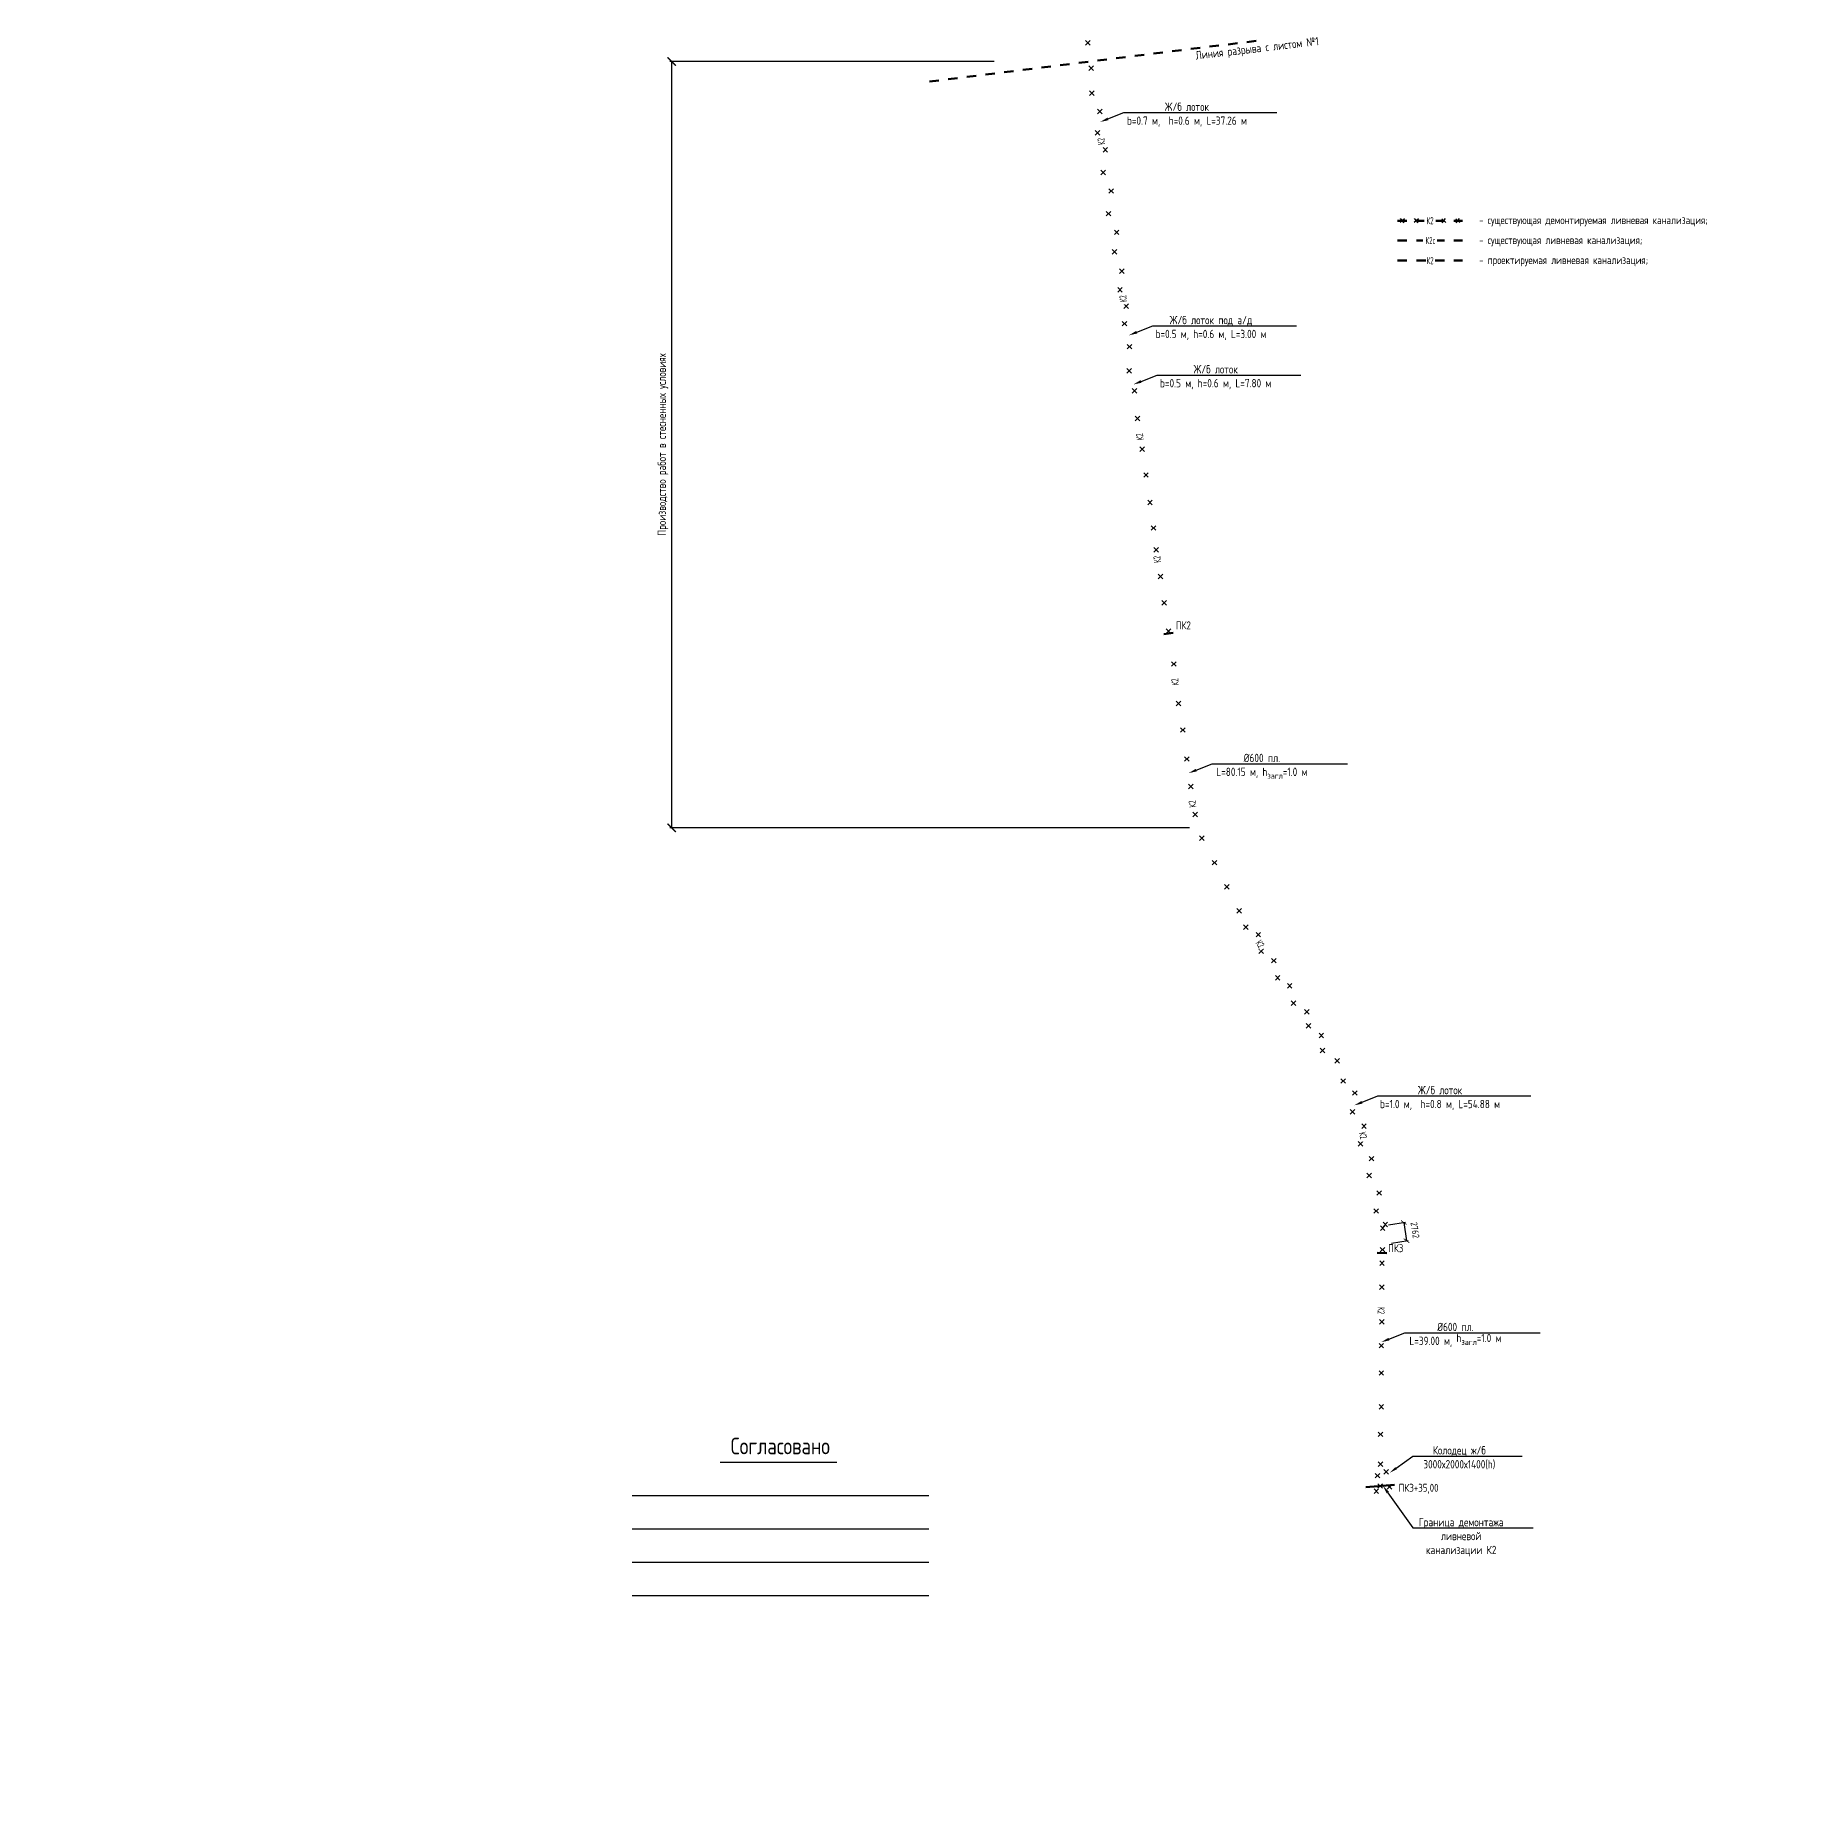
# Model space of a CAD drawing. Header units: millimetres. Extents: x 0 to 26031657, y 0 to 33466209.
# Drawn here: x 25480715 to 25743263, y 32883045 to 33149135 of the extents above; entities that cross this region are included whole.
import ezdxf
from ezdxf import colors
from ezdxf.entities.mleader import LeaderData, LeaderLine
from ezdxf.math import Vec2, Vec3

# ---------------------------------------------------------------- set-up
doc = ezdxf.new("R2010")
doc.units = ezdxf.units.MM
doc.set_wipeout_variables(frame=1)
doc.linetypes.add('Штриховая', pattern=[2822.222233, 1411.111116, -1411.111116])
for name, color, linetype, lineweight in [('Text blocks_Ном._пера__28', 7, 'Continuous', 13), ('В1', 140, 'Continuous', 40), ('ВК_Текст', 7, 'Continuous', 25), ('Пикеты', 1, 'Continuous', 60), ('Труба К2', 7, 'Continuous', 60)]:
    doc.layers.add(name, color=color, linetype=linetype, lineweight=lineweight)
doc.layers.add('Выноски', color=7, linetype='Continuous')
doc.styles.add('GOST 2.304', font='GOST_type.ttf')
doc.styles.add('GOST_100', font='cs_gost2304.shx', dxfattribs={"width": 0.7, "height": 300})
doc.styles.get("Standard").update_dxf_attribs({"font": 'arial.ttf'})
doc.dimstyles.new('STANDARD$0', dxfattribs={"dimscale": 100, "dimtxt": 2.5, "dimasz": 1, "dimexe": 0.5, "dimexo": 2, "dimgap": 1, "dimtad": 1, "dimdec": 0, "dimzin": 0, "dimdsep": 46, "dimtxsty": 'Standard', "dimblk1": 'OBLIQUE', "dimblk2": 'OBLIQUE', "dimsah": 1, "dimcen": 2, "dimadec": 0, "dimazin": 0, "dimtfac": 1, "dimtdec": 4, "dimtofl": 0, "dimtmove": 2, "dimatfit": 3, "dimldrblk": 'OBLIQUE', "dimfxl": 1, "dimtolj": 1, "dimtzin": 0, "dimarcsym": 0})

# ---------------------------------------------------------------- blocks, each defined once
blk = doc.blocks.new('cross')
for p, q in [((-343, 343), (343, -343)), ((-343, -343), (343, 343))]:
    blk.add_line(p, q)
blk = doc.blocks.new('*U4')
at = {"color": 255}
blk.add_wipeout([(-200, 125), (200, 125), (200, -125), (-200, -125)], dxfattribs=at)
at = {"layer": 'ВК_Текст', "insert": (0, 0), "char_height": 250, "attachment_point": 5, "style": 'GOST_100'}
blk.add_mtext('К2', dxfattribs=at)
blk = doc.blocks.new('_ArchTick')
at = {"color": 0, "linetype": 'ByBlock', "const_width": 0.15}
blk.add_lwpolyline([(-0.5, -0.5), (0.5, 0.5)], dxfattribs=at)
blk = doc.blocks.new('*D8')
at = {"color": 0, "lineweight": -2, "transparency": 16777216}
for p, q in [((25683725, 32970748), (25686240, 32971127)), ((25685993, 32971090), (25686405, 32968359)), ((25684137, 32968017), (25686652, 32968396))]:
    blk.add_line(p, q, dxfattribs=at)
at = {"color": 0, "lineweight": -2, "transparency": 16777216, "xscale": 750.0000000000001, "yscale": 750.0000000000001, "zscale": 750.0000000000001}
for p, rotation in [((25685993, 32971090), 98.57885961178786), ((25686405, 32968359), 278.5788596117878)]:
    blk.add_blockref('_ArchTick', p, dxfattribs=dict(at, rotation=rotation))
at = {"color": 0, "transparency": 16777216, "insert": (25687683, 32969948), "char_height": 1000, "attachment_point": 5, "rotation": 278.57886, "style": 'GOST 2.304'}
blk.add_mtext('\\A1;2762', dxfattribs=at)
blk = doc.blocks.new('_Oblique')
at = {"color": 0, "linetype": 'ByBlock', "lineweight": -2}
blk.add_line((-0.5, -0.5), (0.5, 0.5), dxfattribs=at)
blk = doc.blocks.new('*D10')
at = {"color": 0, "lineweight": -2, "transparency": 16777216}
for p, q in [((25624562, 33145240), (25575900, 33145240)), ((25576150, 33145240), (25576150, 33030303)), ((25653865, 33030303), (25575900, 33030303))]:
    blk.add_line(p, q, dxfattribs=at)
at = {"color": 0, "lineweight": -2, "transparency": 16777216, "xscale": 1250, "yscale": 1250, "zscale": 1250}
for p, rotation in [((25576150, 33145240), 90), ((25576150, 33030303), 270)]:
    blk.add_blockref('_ArchTick', p, dxfattribs=dict(at, rotation=rotation))
at = {"color": 0, "transparency": 16777216, "insert": (25574846, 33087772), "char_height": 1250, "attachment_point": 5, "rotation": 90, "style": 'GOST 2.304'}
blk.add_mtext('\\A1;Производство работ в стесненных условиях', dxfattribs=at)
blk = doc.blocks.new('hdsgth')
at = {"color": 255}
blk.add_wipeout([(-1038, 533), (1038, 533), (1038, -533), (-1038, -533)], dxfattribs=at)
at = {"layer": 'ВК_Текст', "insert": (51, 25), "char_height": 1066.7, "attachment_point": 5, "rotation": 359.99126, "style": 'GOST_100'}
blk.add_mtext('К2c', dxfattribs=at)

msp = doc.modelspace()

# ---------------------------------------------------------------- linework, layer by layer
at = {"color": 1, "linetype": 'Штриховая', "lineweight": 50}
msp.add_line((25663867.141, 33148330.184), (25614733.066, 33142205.155), dxfattribs=at)
for p, q in [((25686076.951, 33121621.82, 72631.988), (25685461.58, 33121087.801, -72639.161)), ((25686036.275, 33121047.125, 72631.988), (25685502.256, 33121662.495, -72639.161)), ((25693799.41, 33121621.82, 72631.988), (25694414.78, 33121087.801, -72639.161)), ((25693840.085, 33121047.125, 72631.988), (25694374.104, 33121662.495, -72639.161))]:
    msp.add_line(p, q)
at = {"layer": 'Пикеты'}
for p, q in [((25649975.759, 33059328.551), (25651414.425, 33059522.195)), ((25681985.317, 32966526.817), (25683436.914, 32966515.783)), ((25680278.583, 32931393.741), (25684618.98, 32931749.084))]:
    msp.add_line(p, q, dxfattribs=at)
at = {"layer": 'Труба К2', "linetype": 'Штриховая'}
for p, q in [((25685057.423, 33121354.845), (25694818.938, 33121354.845)), ((25685057.423, 33118359.963), (25694818.938, 33118359.963))]:
    msp.add_line(p, q, dxfattribs=at)

# ---------------------------------------------------------------- block references
for p in [(25638587.879, 33148043.259), (25639075.471, 33144244.111), (25639192.346, 33140473.308), (25640379.178, 33137714.985), (25640025.938, 33134546.299), (25641214.666, 33131977.635), (25640893.383, 33128574.143), (25642082.111, 33125812.83), (25641699.642, 33122402.965), (25642922.602, 33119604.768), (25642600.75, 33116677.916), (25643681.095, 33113801.244), (25643419.027, 33110980.422), (25644328.551, 33108535.603), (25644106.212, 33105909.543), (25644844.348, 33102452.503), (25644792.374, 33098817.469), (25645581.157, 33095849.386), (25646059.726, 33091685.676), (25646734.743, 33087081.696), (25647325.903, 33083210.704), (25647919.528, 33079091.042), (25648451.891, 33075263.617), (25648849.941, 33071996.58), (25649494.174, 33067991.538), (25650050.686, 33064032.76), (25650682.334, 33059800.54), (25651483.778, 33054864.93), (25652207.925, 33048935.155), (25652831.878, 33044959.061), (25653444.495, 33040608.492), (25654037.286, 33036494.31), (25654695.963, 33032281.381), (25655707.464, 33028756.192), (25657587.889, 33025063.589), (25659442.535, 33021426.099), (25661293.125, 33017826.247), (25662284.496, 33015382.305), (25664168.143, 33014259.415), (25664583.214, 33011795.596), (25666510.115, 33010366.812), (25667069.545, 33007778.425), (25668872.142, 33006577.421), (25669452.119, 33003972.595), (25671439.714, 33002674.287), (25671686.542, 33000597.002), (25673627.925, 32999151.021), (25673810.118, 32996888.114), (25675983.28, 32995353.488), (25676884.01, 32992318.045), (25678656.809, 32990520.267), (25678298.905, 32987693.862), (25680028.147, 32985556.123), (25679505.716, 32982903.778), (25681156.599, 32980669.114), (25680801.349, 32978142.075), (25682313.862, 32975520.155), (25681853.337, 32972821.426), (25682822.076, 32970228.401), (25683223.728, 32970784.289), (25682801.075, 32967016.647), (25682722.147, 32964979.356), (25682701.107, 32961383.593), (25682691.971, 32956206.099), (25682628.738, 32952625.266), (25682628.207, 32948515.98), (25682619.602, 32943439.552), (25682484.417, 32939319.855), (25682508.868, 32934835.941), (25683339.314, 32933690.443), (25682067.147, 32933118.304), (25682448.782, 32931571.412), (25683848.173, 32931423.086), (25681876.31, 32930787.384)]:
    msp.add_blockref('cross', p)
at = {"layer": 'ВК_Текст', "xscale": 4.266666666666672, "yscale": 4.266666666666672, "zscale": 4.266666666666672}
msp.add_blockref('*U4', (25689938.099, 33115365.082), dxfattribs=at)
at = {"layer": 'ВК_Текст', "xscale": 4.266666666666671, "yscale": 4.266666666666671, "zscale": 4.266666666666671, "rotation": 97.2722889234666}
msp.add_blockref('*U4', (25651681.467, 33052183.709), dxfattribs=at)

# ---------------------------------------------------------------- texts
at = {"insert": (25654686.058, 33146756.844), "char_height": 1250, "attachment_point": 1, "rotation": 6.70114011, "style": 'GOST 2.304'}
msp.add_mtext_dynamic_manual_height_columns('Линия разрыва с листом №1', width=25694.82588, gutter_width=12.5, heights=[0], dxfattribs=at)
at = {"layer": 'Text blocks_Ном._пера__28', "style": 'GOST 2.304'}
for s, p in [('- существующая демонтируемая ливневая канализация;', (25697309.86, 33120837.301)), ('- существующая ливневая канализация;', (25697309.86, 33117842.419)), ('- проектируемая ливневая канализация;', (25697309.86, 33114847.537))]:
    msp.add_text(s, height=1200, dxfattribs=at).set_placement(p)
at = {"layer": 'Пикеты', "style": 'GOST 2.304'}
for s, p in [('ПК2', (25651800.235, 33060059.038)), ('ПК3', (25683647.182, 32966637.542)), ('ПК3+35,00', (25685228.273, 32930698.436))]:
    msp.add_text(s, height=1200, dxfattribs=at).set_placement(p)

# ---------------------------------------------------------------- dimensions: what is measured, and where the dimension line sits
dim = msp.add_aligned_dim(p1=(25682736.616, 32970598.972), p2=(25683148.635, 32967867.807), distance=3292.945, dimstyle='STANDARD$0', override={"dimscale": 500, "dimtxt": 2, "dimasz": 1.5, "dimtxsty": 'GOST 2.304', "dimblk1": 'ArchTick', "dimblk2": 'ArchTick'})
dim.commit()
dim.dimension.update_dxf_attribs({"geometry": '*D8', "text_midpoint": (25687682.651, 32969948.463)})

# ---------------------------------------------------------------- leaders
at = {"layer": 'Выноски', "color": 0, "lineweight": -2}
ml = msp.add_multileader_mtext('Standard', dxfattribs=at)
ml.set_content('{\\C0;Колодец ж/б\\P3000х2000х1400(h)}', color=5, style='GOST 2.304')
ml.set_leader_properties(lineweight=-3)
ml.build(insert=Vec2(0, 0))
ml.multileader.update_dxf_attribs({"text_left_attachment_type": 6, "text_right_attachment_type": 6, "dogleg_length": 1, "arrow_head_size": 1250, "scale": 500})
ctx = ml.context
ctx.base_point, ctx.scale, ctx.char_height, ctx.arrow_head_size, ctx.landing_gap_size, ctx.plane_origin = Vec3(25687438.988, 32936039.463), 500, 1250, 1250, 900, Vec3(25682410.199, 32928169.997)
ctx.left_attachment, ctx.right_attachment, ctx.text_align_type = 6, 6, 1
notes = []
notes.append((ctx, [(0, (1, 1, 0), (25687339.14, 32936039.463), (1, 0), 99.848, [(1, [(25683829.407, 32933516.058)], 0, [])])]))
ctx.mtext.insert, ctx.mtext.alignment, ctx.mtext.flow_direction = Vec3(25694324.513, 32937539.463), 2, 5
ml = msp.add_multileader_mtext('Standard', dxfattribs=at)
ml.set_content('{\\C0;Граница демонтажа\\Pливневой\\Pканализации К2}', color=5, style='GOST 2.304')
ml.set_leader_properties(lineweight=-3)
ml.build(insert=Vec2(0, 0))
ml.multileader.update_dxf_attribs({"text_left_attachment_type": 6, "text_right_attachment_type": 6, "dogleg_length": 1, "arrow_head_size": 1250, "scale": 500})
ctx = ml.context
ctx.base_point, ctx.scale, ctx.char_height, ctx.arrow_head_size, ctx.landing_gap_size, ctx.plane_origin = Vec3(25687456.748, 32925271.693, -193576), 500, 1250, 1250, 900, Vec3(25695145.062, 32924565.336, -193576)
ctx.left_attachment, ctx.right_attachment, ctx.text_align_type = 6, 6, 1
notes.append((ctx, [(0, (1, 1, 0), (25687356.9, 32925271.693, -193576), (1, 0), 99.848, [(1, [(25682870.904, 32931585.328, -193576)], 0, [])])]))
ctx.mtext.insert, ctx.mtext.alignment, ctx.mtext.flow_direction = Vec3(25694599.153, 32926771.693, -193576), 2, 5
for ctx, leaders in notes:
    for number, flags, end, landing, length, lines in leaders:
        leader = LeaderData()
        leader.index, (leader.has_last_leader_line, leader.has_dogleg_vector, leader.attachment_direction) = number, flags
        leader.last_leader_point, leader.dogleg_vector, leader.dogleg_length = Vec3(end), Vec3(landing), length
        for number, points, colour, breaks in lines:
            line = LeaderLine()
            line.index, line.vertices, line.color, line.breaks = number, Vec3.list(points), colors.encode_raw_color(colour), breaks
            leader.lines.append(line)
        ctx.leaders.append(leader)

# ---------------------------------------------------------------- next in the draw order: linework, layer by layer
at = {"layer": 'Труба К2', "linetype": 'Штриховая'}
msp.add_line((25685057.423, 33115365.082), (25694818.938, 33115365.082), dxfattribs=at)

# ---------------------------------------------------------------- next in the draw order: block references
msp.add_blockref('hdsgth', (25689938.18, 33118360.122))
at = {"layer": 'ВК_Текст'}
for p, xscale, yscale, zscale, rotation in [((25640598.336, 33133254.267), 4.266666666666672, 4.266666666666672, 4.266666666666672, 97.12920724593644), ((25643888.797, 33109656.898), 4.266666666666672, 4.266666666666672, 4.266666666666672, 98.00192400974863), ((25646393.555, 33088943.333), 4.266666666666673, 4.266666666666673, 4.266666666666673, 97.33044849013005), ((25648990.947, 33070561.277), 4.266666666666671, 4.266666666666671, 4.266666666666671, 96.83472394722435), ((25654282.749, 33033878.269), 4.266666666666672, 4.266666666666672, 4.266666666666672, 98.71925770153071), ((25664434.383, 33012868.104), 4.266666666666672, 4.266666666666672, 4.266666666666672, 305.7229738227686), ((25679879.2, 32984147.186), 4.266666666666672, 4.266666666666672, 4.266666666666672, 286.6226223718689), ((25682597.568, 32957882.3), 4.266666666666672, 4.266666666666672, 4.266666666666672, 268.4084857159073)]:
    msp.add_blockref('*U4', p, dxfattribs=dict(at, xscale=xscale, yscale=yscale, zscale=zscale, rotation=rotation))
at = {"layer": 'ВК_Текст', "xscale": 4.266666666666672, "yscale": 4.266666666666672, "zscale": 4.266666666666672}
msp.add_blockref('*U4', (25689938.18, 33121354.845), dxfattribs=at)

# ---------------------------------------------------------------- next in the draw order: linework, layer by layer
for p, q in [((25688186.074, 33121621.82, 72643.822), (25687570.704, 33121087.801, -72627.327)), ((25688145.399, 33121047.125, 72643.822), (25687611.379, 33121662.495, -72627.327)), ((25691690.286, 33121621.82, 72643.822), (25692305.656, 33121087.801, -72627.327)), ((25691730.962, 33121047.125, 72643.822), (25692264.981, 33121662.495, -72627.327))]:
    msp.add_line(p, q)

# ---------------------------------------------------------------- next in the draw order: dimensions: what is measured, and where the dimension line sits
dim = msp.add_linear_dim(base=(25576149.658, 33030303.209), p1=(25625562.015, 33145239.937), p2=(25654865.083, 33030303.209), angle=90, text='Производство работ в стесненных условиях', dimstyle='STANDARD$0', override={"dimscale": 500, "dimasz": 2.5, "dimtxsty": 'GOST 2.304', "dimblk1": 'ArchTick', "dimblk2": 'ArchTick'})
dim.commit()
dim.dimension.update_dxf_attribs({"geometry": '*D10', "text_midpoint": (25574845.512, 33087771.573)})

# ---------------------------------------------------------------- next in the draw order: leaders
at = {"layer": 'Выноски', "color": 0, "lineweight": -2}
ml = msp.add_multileader_mtext('Standard', dxfattribs=at)
ml.set_content('{\\C0;Ж/б лоток \\Pb=0.7 м,  h=0.6 м, L=37.26 м}', color=5, style='GOST 2.304')
ml.set_leader_properties(lineweight=-3)
ml.build(insert=Vec2(0, 0))
ml.multileader.update_dxf_attribs({"text_left_attachment_type": 6, "text_right_attachment_type": 6, "dogleg_length": 1, "arrow_head_size": 1250, "scale": 500})
ctx = ml.context
ctx.base_point, ctx.scale, ctx.char_height, ctx.arrow_head_size, ctx.landing_gap_size, ctx.plane_origin = Vec3(25644106.791, 33137566.412), 500, 1250, 1250, 900, Vec3(25613763.393, 33128101.657)
ctx.left_attachment, ctx.right_attachment, ctx.text_align_type = 6, 6, 1
notes = []
notes.append((ctx, [(0, (1, 1, 0), (25644006.943, 33137566.412), (1, 0), 99.848, [(1, [(25640447.074, 33136157.871)], 0, [])])]))
ctx.mtext.insert, ctx.mtext.alignment, ctx.mtext.flow_direction = Vec3(25653456.576, 33139066.412), 2, 5
ml = msp.add_multileader_mtext('Standard', dxfattribs=at)
ml.set_content('{\\C0;Ж/б лоток под а/д \\Pb=0.5 м, h=0.6 м, L=3.00 м}', color=5, style='GOST 2.304')
ml.set_leader_properties(lineweight=-3)
ml.build(insert=Vec2(0, 0))
ml.multileader.update_dxf_attribs({"text_left_attachment_type": 6, "text_right_attachment_type": 6, "dogleg_length": 1, "arrow_head_size": 1250, "scale": 500})
ctx = ml.context
ctx.base_point, ctx.scale, ctx.char_height, ctx.arrow_head_size, ctx.landing_gap_size, ctx.plane_origin = Vec3(25648422.369, 33105574.851), 500, 1250, 1250, 900, Vec3(25618078.971, 33096110.096)
ctx.left_attachment, ctx.right_attachment, ctx.text_align_type = 6, 6, 1
notes.append((ctx, [(0, (1, 1, 0), (25648322.521, 33105574.851), (1, 0), 99.848, [(1, [(25644762.652, 33104166.31)], 0, [])])]))
ctx.mtext.insert, ctx.mtext.alignment, ctx.mtext.flow_direction = Vec3(25657071.207, 33107074.851), 2, 5
ml = msp.add_multileader_mtext('Standard', dxfattribs=at)
ml.set_content('{\\C0;Ж/б лоток  \\Pb=0.5 м, h=0.6 м, L=7.80 м}', color=5, style='GOST 2.304')
ml.set_leader_properties(lineweight=-3)
ml.build(insert=Vec2(0, 0))
ml.multileader.update_dxf_attribs({"text_left_attachment_type": 6, "text_right_attachment_type": 6, "dogleg_length": 1, "arrow_head_size": 1250, "scale": 500})
ctx = ml.context
ctx.base_point, ctx.scale, ctx.char_height, ctx.arrow_head_size, ctx.landing_gap_size, ctx.plane_origin = Vec3(25649082.07, 33098193.031), 500, 1250, 1250, 900, Vec3(25618738.672, 33088728.276)
ctx.left_attachment, ctx.right_attachment, ctx.text_align_type = 6, 6, 1
notes.append((ctx, [(0, (1, 1, 0), (25648982.222, 33098193.031), (1, 0), 99.848, [(1, [(25645422.353, 33096784.49)], 0, [])])]))
ctx.mtext.insert, ctx.mtext.alignment, ctx.mtext.flow_direction = Vec3(25657775.583, 33099693.031), 2, 5
ml = msp.add_multileader_mtext('Standard', dxfattribs=at)
ml.set_content('\\A1;{\\C0;%%C600 пл.\\PL=80.15 м, h\\H0.7x;\\S^ загл;\\H1.4286x;=1.0 м}', color=5, style='GOST 2.304')
ml.set_leader_properties(lineweight=-3)
ml.build(insert=Vec2(0, 0))
ml.multileader.update_dxf_attribs({"text_left_attachment_type": 6, "text_right_attachment_type": 6, "dogleg_length": 1, "arrow_head_size": 1250, "scale": 500})
ctx = ml.context
ctx.base_point, ctx.scale, ctx.char_height, ctx.arrow_head_size, ctx.landing_gap_size, ctx.plane_origin = Vec3(25657362.337, 33039897.503), 500, 1250, 1250, 900, Vec3(25627018.94, 33030432.748)
ctx.left_attachment, ctx.right_attachment, ctx.text_align_type = 6, 6, 1
notes.append((ctx, [(0, (1, 1, 0), (25657262.489, 33039897.503), (1, 0), 99.848, [(1, [(25653702.621, 33038488.963)], 0, [])])]))
ctx.mtext.insert, ctx.mtext.alignment, ctx.mtext.flow_direction = Vec3(25664710.553, 33041397.508), 2, 5
ml = msp.add_multileader_mtext('Standard', dxfattribs=at)
ml.set_content('{\\C0;Ж/б лоток  \\Pb=1.0 м,  h=0.8 м, L=54.88 м}', color=5, style='GOST 2.304')
ml.set_leader_properties(lineweight=-3)
ml.build(insert=Vec2(0, 0))
ml.multileader.update_dxf_attribs({"text_left_attachment_type": 6, "text_right_attachment_type": 6, "dogleg_length": 1, "arrow_head_size": 1250, "scale": 500})
ctx = ml.context
ctx.base_point, ctx.scale, ctx.char_height, ctx.arrow_head_size, ctx.landing_gap_size, ctx.plane_origin = Vec3(25682222.699, 32990070.68), 500, 1250, 1250, 900, Vec3(25651879.302, 32980605.925)
ctx.left_attachment, ctx.right_attachment, ctx.text_align_type = 6, 6, 1
notes.append((ctx, [(0, (1, 1, 0), (25682122.851, 32990070.68), (1, 0), 99.848, [(1, [(25678562.982, 32988662.139)], 0, [])])]))
ctx.mtext.insert, ctx.mtext.alignment, ctx.mtext.flow_direction = Vec3(25691438.46, 32991570.68), 2, 5
ml = msp.add_multileader_mtext('Standard', dxfattribs=at)
ml.set_content('{\\C0;%%C600 пл.\\PL=39.00 м, \\A1;h\\H0.7x;\\S^ загл;\\H1.4286x;=1.0 м}', color=5, style='GOST 2.304')
ml.set_leader_properties(lineweight=-3)
ml.build(insert=Vec2(0, 0))
ml.multileader.update_dxf_attribs({"text_left_attachment_type": 6, "text_right_attachment_type": 6, "dogleg_length": 1, "arrow_head_size": 1250, "scale": 500})
ctx = ml.context
ctx.base_point, ctx.scale, ctx.char_height, ctx.arrow_head_size, ctx.landing_gap_size, ctx.plane_origin = Vec3(25686261.406, 32954548.556), 500, 1250, 1250, 900, Vec3(25655918.009, 32945083.801)
ctx.left_attachment, ctx.right_attachment, ctx.text_align_type = 6, 6, 1
notes.append((ctx, [(0, (1, 1, 0), (25686161.558, 32954548.556), (1, 0), 99.848, [(1, [(25682601.69, 32953140.015)], 0, [])])]))
ctx.mtext.insert, ctx.mtext.alignment, ctx.mtext.flow_direction = Vec3(25693743.646, 32956048.561), 2, 5
for ctx, leaders in notes:
    for number, flags, end, landing, length, lines in leaders:
        leader = LeaderData()
        leader.index, (leader.has_last_leader_line, leader.has_dogleg_vector, leader.attachment_direction) = number, flags
        leader.last_leader_point, leader.dogleg_vector, leader.dogleg_length = Vec3(end), Vec3(landing), length
        for number, points, colour, breaks in lines:
            line = LeaderLine()
            line.index, line.vertices, line.color, line.breaks = number, Vec3.list(points), colors.encode_raw_color(colour), breaks
            leader.lines.append(line)
        ctx.leaders.append(leader)

# ---------------------------------------------------------------- next in the draw order: leaders
at = {"layer": 'В1', "color": 0, "linetype": 'ByBlock', "lineweight": -3}
ml = msp.add_multileader_mtext('Standard', dxfattribs=at)
ml.set_content('{\\C0;Согласовано}', color=5, style='GOST 2.304')
ml.set_leader_properties(lineweight=-3)
ml.build(insert=Vec2(0, 0))
ml.multileader.update_dxf_attribs({"text_left_attachment_type": 6, "text_right_attachment_type": 6, "dogleg_length": 1, "arrow_head_size": 1250, "scale": 500})
ctx = ml.context
ctx.base_point, ctx.scale, ctx.char_height, ctx.arrow_head_size, ctx.landing_gap_size, ctx.plane_origin = Vec3(25704246.908, 33259012.644), 500, 2500, 1250, 900, Vec3(25723488.297, 33255743.29)
ctx.left_attachment, ctx.right_attachment, ctx.text_align_type = 6, 6, 1
notes = []
notes.append((ctx, [(0, (0, 0, 0), (0, 0), (1, 0), 1, [])]))
ctx.mtext.insert, ctx.mtext.alignment, ctx.mtext.flow_direction = Vec3(25712830.968, 33262012.644), 2, 5
ctx.mtext.has_bg_fill, ctx.mtext.bg_color, ctx.mtext.bg_scale_factor, ctx.mtext.bg_transparency, ctx.mtext.use_window_bg_color = 1, -1027028792, 1.5, 0, 1
for ctx, leaders in notes:
    for number, flags, end, landing, length, lines in leaders:
        leader = LeaderData()
        leader.index, (leader.has_last_leader_line, leader.has_dogleg_vector, leader.attachment_direction) = number, flags
        leader.last_leader_point, leader.dogleg_vector, leader.dogleg_length = Vec3(end), Vec3(landing), length
        for number, points, colour, breaks in lines:
            line = LeaderLine()
            line.index, line.vertices, line.color, line.breaks = number, Vec3.list(points), colors.encode_raw_color(colour), breaks
            leader.lines.append(line)
        ctx.leaders.append(leader)

# ---------------------------------------------------------------- next in the draw order: leaders
ml = msp.add_multileader_mtext('Standard', dxfattribs=at)
ml.set_content('{\\C0;Согласовано}', color=5, style='GOST 2.304')
ml.set_leader_properties(lineweight=-3)
ml.build(insert=Vec2(0, 0))
ml.multileader.update_dxf_attribs({"text_left_attachment_type": 6, "text_right_attachment_type": 6, "dogleg_length": 1, "arrow_head_size": 1250, "scale": 500})
ctx = ml.context
ctx.base_point, ctx.scale, ctx.char_height, ctx.arrow_head_size, ctx.landing_gap_size, ctx.plane_origin = Vec3(25583873.893, 32935822.038), 500, 2500, 1250, 900, Vec3(25603115.282, 32932552.683)
ctx.left_attachment, ctx.right_attachment, ctx.text_align_type = 6, 6, 1
notes = []
notes.append((ctx, [(0, (0, 0, 0), (0, 0), (1, 0), 1, [])]))
ctx.mtext.insert, ctx.mtext.alignment, ctx.mtext.flow_direction = Vec3(25592457.953, 32938822.038), 2, 5
ctx.mtext.has_bg_fill, ctx.mtext.bg_color, ctx.mtext.bg_scale_factor, ctx.mtext.bg_transparency, ctx.mtext.use_window_bg_color = 1, -1027028792, 1.5, 0, 1
for ctx, leaders in notes:
    for number, flags, end, landing, length, lines in leaders:
        leader = LeaderData()
        leader.index, (leader.has_last_leader_line, leader.has_dogleg_vector, leader.attachment_direction) = number, flags
        leader.last_leader_point, leader.dogleg_vector, leader.dogleg_length = Vec3(end), Vec3(landing), length
        for number, points, colour, breaks in lines:
            line = LeaderLine()
            line.index, line.vertices, line.color, line.breaks = number, Vec3.list(points), colors.encode_raw_color(colour), breaks
            leader.lines.append(line)
        ctx.leaders.append(leader)

# ---------------------------------------------------------------- next in the draw order: linework, layer by layer
for p, q in [((25583450.557, 32935129.798), (25600958.189, 32935129.798)), ((25570257.225, 32930129.798), (25614755.194, 32930129.798)), ((25570257.225, 32925129.798), (25614755.194, 32925129.798)), ((25570257.225, 32920129.798), (25614755.194, 32920129.798)), ((25570257.225, 32915129.798), (25614755.194, 32915129.798))]:
    msp.add_line(p, q)

# ---------------------------------------------------------------- next in the draw order: leaders
ml = msp.add_multileader_mtext('Standard', dxfattribs=at)
ml.set_content('{\\C0;Согласовано}', color=5, style='GOST 2.304')
ml.set_leader_properties(lineweight=-3)
ml.build(insert=Vec2(0, 0))
ml.multileader.update_dxf_attribs({"text_left_attachment_type": 6, "text_right_attachment_type": 6, "dogleg_length": 1, "arrow_head_size": 1250, "scale": 500})
ctx = ml.context
ctx.base_point, ctx.scale, ctx.char_height, ctx.arrow_head_size, ctx.landing_gap_size, ctx.plane_origin = Vec3(25992080.553, 33132172.889), 500, 2500, 1250, 900, Vec3(26011321.943, 33128903.535)
ctx.left_attachment, ctx.right_attachment, ctx.text_align_type = 6, 6, 1
notes = []
notes.append((ctx, [(0, (0, 0, 0), (0, 0), (1, 0), 1, [])]))
ctx.mtext.insert, ctx.mtext.alignment, ctx.mtext.flow_direction = Vec3(26000664.613, 33135172.889), 2, 5
ctx.mtext.has_bg_fill, ctx.mtext.bg_color, ctx.mtext.bg_scale_factor, ctx.mtext.bg_transparency, ctx.mtext.use_window_bg_color = 1, -1027028792, 1.5, 0, 1
for ctx, leaders in notes:
    for number, flags, end, landing, length, lines in leaders:
        leader = LeaderData()
        leader.index, (leader.has_last_leader_line, leader.has_dogleg_vector, leader.attachment_direction) = number, flags
        leader.last_leader_point, leader.dogleg_vector, leader.dogleg_length = Vec3(end), Vec3(landing), length
        for number, points, colour, breaks in lines:
            line = LeaderLine()
            line.index, line.vertices, line.color, line.breaks = number, Vec3.list(points), colors.encode_raw_color(colour), breaks
            leader.lines.append(line)
        ctx.leaders.append(leader)

# ---------------------------------------------------------------- next in the draw order: leaders
ml = msp.add_multileader_mtext('Standard', dxfattribs=at)
ml.set_content('{\\C0;Согласовано}', color=5, style='GOST 2.304')
ml.set_leader_properties(lineweight=-3)
ml.build(insert=Vec2(0, 0))
ml.multileader.update_dxf_attribs({"text_left_attachment_type": 6, "text_right_attachment_type": 6, "dogleg_length": 1, "arrow_head_size": 1250, "scale": 500})
ctx = ml.context
ctx.base_point, ctx.scale, ctx.char_height, ctx.arrow_head_size, ctx.landing_gap_size, ctx.plane_origin = Vec3(25991429.919, 33250549.982), 500, 2500, 1250, 900, Vec3(26010671.309, 33247280.628)
ctx.left_attachment, ctx.right_attachment, ctx.text_align_type = 6, 6, 1
notes = []
notes.append((ctx, [(0, (0, 0, 0), (0, 0), (1, 0), 1, [])]))
ctx.mtext.insert, ctx.mtext.alignment, ctx.mtext.flow_direction = Vec3(26000013.979, 33253549.982), 2, 5
ctx.mtext.has_bg_fill, ctx.mtext.bg_color, ctx.mtext.bg_scale_factor, ctx.mtext.bg_transparency, ctx.mtext.use_window_bg_color = 1, -1027028792, 1.5, 0, 1
for ctx, leaders in notes:
    for number, flags, end, landing, length, lines in leaders:
        leader = LeaderData()
        leader.index, (leader.has_last_leader_line, leader.has_dogleg_vector, leader.attachment_direction) = number, flags
        leader.last_leader_point, leader.dogleg_vector, leader.dogleg_length = Vec3(end), Vec3(landing), length
        for number, points, colour, breaks in lines:
            line = LeaderLine()
            line.index, line.vertices, line.color, line.breaks = number, Vec3.list(points), colors.encode_raw_color(colour), breaks
            leader.lines.append(line)
        ctx.leaders.append(leader)

doc.saveas('drawing.dxf')
